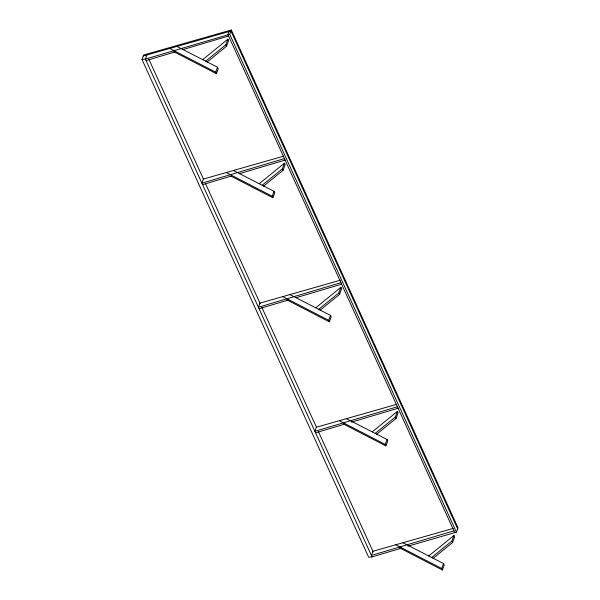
<?xml version="1.0" encoding="UTF-8"?>
<svg xmlns="http://www.w3.org/2000/svg" width="600" height="600" viewBox="0 0 600 600"><rect width="100%" height="100%" fill="white"/><g stroke="black" fill="none" stroke-linecap="round" stroke-linejoin="round"><path stroke-width="0.9" d="M401.678 548.085L372.075 556.898L368.678 557.273L141.99 59.468L143.648 54.99L231.322 30L458.01 527.812L456.412 532.125L407.955 546.217M146.917 54.968L145.395 59.085L372.075 556.898M229.005 31.575L227.917 34.515L454.597 532.327M217.545 67.252L218.228 68.738L216.397 73.68L215.722 72.188L217.545 67.252L176.91 46.425M205.688 61.17L225.87 44.737L227.955 39.112L228.63 40.598L226.553 46.23L207.09 62.07M456.412 532.125L229.733 34.312L231.322 30M274.05 191.333L274.725 192.817L272.895 197.76L272.22 196.267L274.05 191.333L233.415 170.505M262.192 185.25L282.375 168.825L284.452 163.192L285.135 164.685L283.05 170.31L263.587 186.15M330.548 315.413L331.23 316.897L329.4 321.84L328.725 320.347L330.548 315.413L289.913 294.585M318.69 309.33L338.873 292.905L340.957 287.272L341.632 288.765L339.555 294.39L320.093 310.23M387.053 439.493L387.728 440.978L385.897 445.92L385.222 444.435L387.053 439.493L346.418 418.665M375.195 433.418L395.377 416.985L397.455 411.36L398.138 412.845L396.053 418.47L376.59 434.317M443.55 563.572L444.225 565.058L442.403 570L441.728 568.515L443.55 563.572L402.915 542.745M431.692 557.498L451.875 541.065L453.96 535.44L454.635 536.925L452.558 542.55L433.088 558.398M202.725 59.655L227.955 39.112M259.222 183.735L284.452 163.192M315.728 307.815L340.957 287.272M372.225 431.895L397.455 411.36M428.73 555.975L453.96 535.44M146.07 60.578L174.773 52.028M182.85 49.627L228.593 36.008M284.415 158.595L201.892 183.165L203.415 179.047L283.718 156.165M202.575 184.657L231.278 176.108M239.347 173.708L285.09 160.087M340.92 282.683L258.397 307.245L259.92 303.135L340.222 280.245M259.072 308.737L288.675 299.925M295.853 297.788L341.595 284.168M397.418 406.763L314.895 431.332L316.418 427.215L396.72 404.325M315.577 432.817L344.28 424.268M351.45 422.138L398.092 408.248M453.923 530.842L371.4 555.412L372.923 551.295L453.225 528.412M143.273 56.01L230.947 31.02L457.627 528.832M229.733 34.312L145.395 59.085L141.99 59.468M169.778 48.457L215.722 72.188M173.738 51.637L216.397 73.68M226.275 172.538L272.22 196.267M231.06 176.145L272.895 197.76M282.78 296.618L328.725 320.347M286.74 299.798L329.4 321.84M339.278 420.697L385.222 444.435M343.237 423.877L385.897 445.92M395.783 544.778L441.728 568.515M399.743 547.957L442.403 570M225.87 44.737L226.553 46.23M282.375 168.825L283.05 170.31M338.873 292.905L339.555 294.39M395.377 416.985L396.053 418.47M451.875 541.065L452.558 542.55M148.86 59.235L203.587 179.422M205.53 183.683L260.257 303.877M261.81 307.282L316.538 427.478M318.48 431.737L373.207 551.925"/></g></svg>
